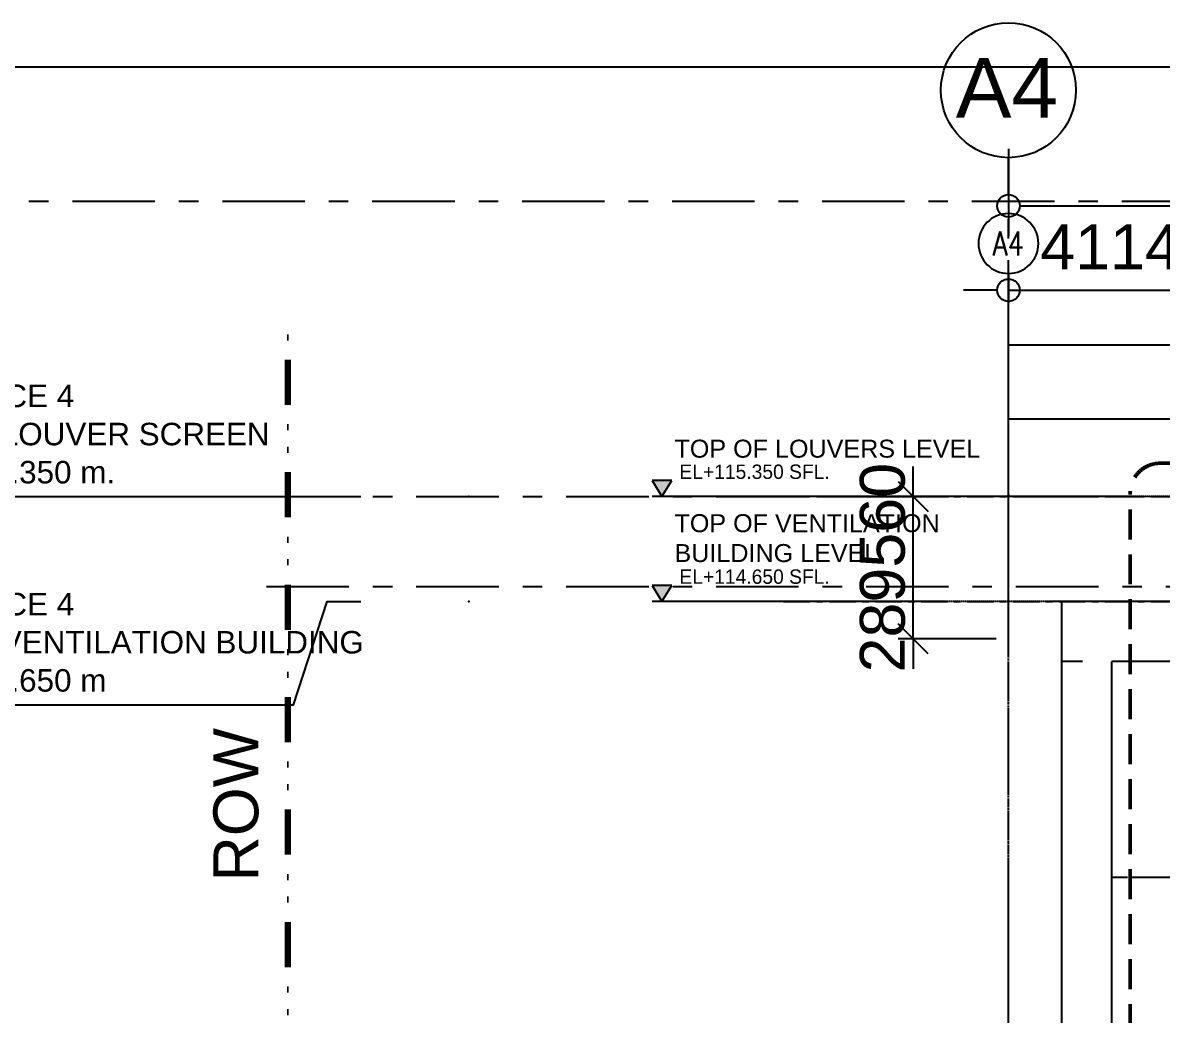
# Model space of a CAD drawing. Header units: millimetres. Extents: x 663313 to 1226001, y 1431724 to 1620898.
# Drawn here: x 946318 to 953918, y 1519494 to 1526115 of the extents above; entities that cross this region are included whole.
import ezdxf
from ezdxf.enums import TextEntityAlignment as Align

# ---------------------------------------------------------------- set-up
doc = ezdxf.new("R2010")
doc.units = ezdxf.units.MM
for name, pattern in [('CENTER', [50.8, 31.75, -6.35, 6.35, -6.35]), ('DPA_Boundary Line 100', [750, 0, -150, 300, -150, 0, -150]), ('DPA_Grid _ Level 100', [1000, 550, -160, 130, -160]), ('DPA_Hidden 100', [600, 400, -200]), ('DPA_Hidden 50', [300, 200, -100]), ('Grid Line', [22.225, 12.7, -3.175, 3.175, -3.175]), ('HIDDEN', [0.375, 0.25, -0.125]), ('TA_GL_000.70000', [1.925, 0.7, -0.175, 0.175, -0.175, 0.7])]:
    doc.linetypes.add(name, pattern=pattern)
doc.layers.get('Defpoints').update_dxf_attribs({"color": 140})
doc.layers.add('000 - 0_HIDE_OBJ_FRAMING_DEF_SUB', color=1, linetype='Continuous', plot=False)
for name, color, linetype in [('000 - 0_SYM_DWG_GRIDLINE_MAIN_COLOR_251', 251, 'Continuous'), ('000 - 0_SYM_DWG_LEVEL_MAIN_COLOR_2', 2, 'Continuous'), ('000 - 0_SYM_DWG_LEVEL_TEXT', 3, 'Continuous'), ('000 - 0_SYM_DWG_SLOPE-SYM_TEXT_COLOR_3', 3, 'Continuous'), ('000 - GRID', 251, 'CENTER'), ('_PP-Dim', 1, 'Continuous')]:
    doc.layers.add(name, color=color, linetype=linetype)
doc.styles.add('ANGSANA', font='angsana.shx', dxfattribs={"width": 0.9})
doc.styles.add('Arial', font='arial.ttf')
doc.styles.add('Arial_1', font='arial.ttf', dxfattribs={"height": 125})
doc.styles.add('Arial_2', font='arial.ttf', dxfattribs={"height": 300})
doc.styles.add('CKST2', font='romans.shx', dxfattribs={"width": 0.8, "height": 4})
doc.styles.add('TA', font='', dxfattribs={"height": 4.5})
doc.styles.get('TA').set_extended_font_data('Cordia New')
doc.dimstyles.new('Dim - 40 - Cen', dxfattribs={"dimscale": 0.04, "dimtxt": 3, "dimasz": 1, "dimexe": 0, "dimexo": 2.5, "dimgap": 1.5, "dimtad": 1, "dimdec": 0, "dimlfac": 1000, "dimzin": 1, "dimdsep": 46, "dimtxsty": 'Arial', "dimblk": 'CEN1', "dimcen": 0.09, "dimclrd": 1, "dimclre": 49, "dimclrt": 3, "dimadec": 0, "dimazin": 0, "dimtfac": 1, "dimtdec": 0, "dimtix": 1, "dimtofl": 0, "dimtmove": 2, "dimatfit": 3, "dimfxl": 1, "dimtfill": 1, "dimtfillclr": 256, "dimtolj": 1, "dimtzin": 0, "dimarcsym": 0})
doc.dimstyles.new('Dim - 40 - End', dxfattribs={"dimscale": 0.04, "dimtxt": 3, "dimasz": 1, "dimexe": 0, "dimexo": 2.5, "dimgap": 1.5, "dimtad": 1, "dimdec": 0, "dimlfac": 1000, "dimzin": 1, "dimdsep": 46, "dimtxsty": 'Arial', "dimblk": 'END', "dimcen": 0.09, "dimclrd": 1, "dimclre": 49, "dimclrt": 3, "dimadec": 0, "dimazin": 0, "dimtfac": 1, "dimtdec": 0, "dimtix": 1, "dimtofl": 0, "dimtmove": 2, "dimatfit": 3, "dimfxl": 1, "dimtfill": 1, "dimtfillclr": 256, "dimtolj": 1, "dimtzin": 0, "dimarcsym": 0})
doc.dimstyles.new('DPA-DIM-3_0_C-C', dxfattribs={"dimscale": 304.8, "dimtxt": 1.004192, "dimasz": 0.492126, "dimexe": 0.656168, "dimexo": 0.0625, "dimgap": 0.164042, "dimtad": 1, "dimdec": 0, "dimlfac": 304.8, "dimzin": 0, "dimdsep": 46, "dimtxsty": 'Arial_2', "dimblk1": 'DOTBLANK', "dimblk2": 'DOTBLANK', "dimsah": 1, "dimcen": 0.09, "dimdle": 0.656168, "dimadec": 8, "dimazin": 0, "dimtfac": 1, "dimtdec": 4, "dimtix": 1, "dimtmove": 0, "dimatfit": 3, "dimfxl": 0.004306, "dimfxlon": 1, "dimtvp": 1, "dimtolj": 1, "dimtzin": 0, "dimarcsym": 2})
doc.dimstyles.new('DPA-DIM-3_0_C-T', dxfattribs={"dimscale": 304.8, "dimtxt": 1.004192, "dimasz": 0.492126, "dimexe": 0.656168, "dimexo": 0.0625, "dimgap": 0.164042, "dimtad": 0, "dimjust": 2, "dimdec": 0, "dimlfac": 304.8, "dimzin": 0, "dimdsep": 46, "dimtxsty": 'Arial_2', "dimblk1": 'DOTBLANK', "dimblk2": 'OBLIQUE', "dimsah": 1, "dimcen": 0.09, "dimdle": 0.656168, "dimadec": 8, "dimazin": 0, "dimtfac": 1, "dimtdec": 4, "dimtix": 1, "dimtmove": 2, "dimatfit": 3, "dimfxl": 0.004306, "dimfxlon": 1, "dimtvp": 1, "dimtolj": 1, "dimtzin": 0, "dimarcsym": 2})
doc.dimstyles.new('DPA-DIM-3_0_T-T', dxfattribs={"dimscale": 304.8, "dimtxt": 1.004192, "dimasz": 0.656168, "dimexe": 0.328084, "dimexo": 0.0625, "dimgap": 0.164042, "dimtad": 1, "dimdec": 0, "dimlfac": 304.8, "dimzin": 0, "dimdsep": 46, "dimtxsty": 'Arial_2', "dimblk1": 'OBLIQUE', "dimblk2": 'OBLIQUE', "dimsah": 1, "dimcen": 0.09, "dimdle": 0.656168, "dimadec": 8, "dimazin": 0, "dimtfac": 1, "dimtdec": 4, "dimtix": 1, "dimtmove": 0, "dimatfit": 3, "dimfxl": 0.004306, "dimfxlon": 1, "dimtvp": 1, "dimtolj": 1, "dimtzin": 0, "dimarcsym": 2})

# ---------------------------------------------------------------- blocks, each defined once
blk = doc.blocks.new('A$Cbc3bdfda')
at = {"layer": 'Defpoints'}
blk.add_lwpolyline([(0, -400), (775, -400), (775, 0), (0, 0)], close=True, dxfattribs=at)
blk = doc.blocks.new('*U4822')
at = {"layer": '000 - 0_SYM_DWG_GRIDLINE_MAIN_COLOR_251', "color": 0, "linetype": 'ByBlock', "ltscale": 5}
blk.add_line((20, 0), (-303.2, 0), dxfattribs=at)
at = {"layer": '000 - 0_SYM_DWG_GRIDLINE_MAIN_COLOR_251', "color": 3}
blk.add_point((-283.2, 0), dxfattribs=at)
at = {"style": 'TA', "flags": 1}
blk.add_attdef('LOCATION', (6, -6), '', height=4.5, rotation=270, dxfattribs=at)
at = {"layer": '000 - 0_SYM_DWG_SLOPE-SYM_TEXT_COLOR_3', "style": 'Arial'}
blk.add_attdef('GRID-HEAD', text='', height=4, rotation=90, dxfattribs=at).set_placement((40, 0), align=Align.MIDDLE_CENTER)
blk = doc.blocks.new('*U4825')
at = {"layer": '000 - 0_SYM_DWG_GRIDLINE_MAIN_COLOR_251', "color": 0, "linetype": 'ByBlock', "ltscale": 5}
blk.add_line((30, 0), (-326, 0), dxfattribs=at)
at = {"layer": '000 - 0_SYM_DWG_GRIDLINE_MAIN_COLOR_251', "color": 0}
blk.add_point((0, 0), dxfattribs=at)
at = {"style": 'TA', "flags": 1}
blk.add_attdef('LOCATION', (6, -6), '', height=4.5, rotation=270, dxfattribs=at)
blk = doc.blocks.new('*U4816')
at = {"layer": '000 - 0_SYM_DWG_LEVEL_MAIN_COLOR_2'}
blk.add_hatch(color=256, dxfattribs=at).paths.add_polyline_path([(-80.41, -8.61), (-83.4, -13.78), (-86.39, -8.61)])
blk.add_point((0, 0))
at = {"layer": '000 - 0_SYM_DWG_GRIDLINE_MAIN_COLOR_251'}
blk.add_lwpolyline([(-83.4, -13.78), (-23.4, -13.78), (-18.9, 0), (-14.4, 0)], dxfattribs=at)
at = {"layer": '000 - 0_SYM_DWG_LEVEL_MAIN_COLOR_2', "lineweight": 25}
for p, q in [((-80.41, -8.61), (-86.39, -8.61)), ((-86.39, -8.61), (-83.4, -13.78)), ((-83.4, -13.78), (-80.41, -8.61))]:
    blk.add_line(p, q, dxfattribs=at)
at = {"layer": '000 - 0_SYM_DWG_LEVEL_TEXT', "style": 'Arial_1'}
for tag, p in [('LV_NAME_1', (-79.18, -1.86)), ('LV_NAME_2', (-79.19, -6.95)), ('LV_NAME_3', (-79.2, -12.04))]:
    blk.add_attdef(tag, p, '', height=3, dxfattribs=at)
blk = doc.blocks.new('*U4815')
at = {"layer": '000 - 0_SYM_DWG_LEVEL_MAIN_COLOR_2'}
blk.add_hatch(color=256, dxfattribs=at).paths.add_polyline_path([(-80.41, 5.18), (-83.4, 0), (-86.39, 5.18)])
blk.add_point((0, 0))
at = {"layer": '000 - 0_SYM_DWG_GRIDLINE_MAIN_COLOR_251'}
blk.add_lwpolyline([(-83.4, 0), (-23.4, 0), (-18.9, 0), (-14.4, 0)], dxfattribs=at)
at = {"layer": '000 - 0_SYM_DWG_LEVEL_MAIN_COLOR_2', "lineweight": 25}
for p, q in [((-80.41, 5.18), (-86.39, 5.18)), ((-86.39, 5.18), (-83.4, 0)), ((-83.4, 0), (-80.41, 5.18))]:
    blk.add_line(p, q, dxfattribs=at)
at = {"layer": '000 - 0_SYM_DWG_LEVEL_TEXT', "style": 'Arial_1'}
for tag, p in [('LV_NAME_1', (-79.18, 11.92)), ('LV_NAME_2', (-79.19, 6.83)), ('LV_NAME_3', (-79.2, 1.74))]:
    blk.add_attdef(tag, p, '', height=3, dxfattribs=at)
blk = doc.blocks.new('W-1-PP18-ST_ENT4_REV00_20260602-145720_ELEVATION_3_DIMS')
at = {"color": 6, "xscale": 50, "yscale": 50, "zscale": 50}
for name, p, values in [('*U4815', (-18400, 115350), {'LV_NAME_1': 'ENTRANCE 4', 'LV_NAME_2': 'TOP OF LOUVER SCREEN', 'LV_NAME_3': 'FFL +115.350 m.'}), ('*U4816', (-18400, 114650), {'LV_NAME_1': 'ENTRANCE 4', 'LV_NAME_2': 'TOP OF VENTILATION BUILDING', 'LV_NAME_3': 'FFL +114.650 m'})]:
    blk.add_blockref(name, p, dxfattribs=at).add_auto_attribs(values)
at = {"layer": '000 - GRID', "linetype": 'TA_GL_000.70000', "xscale": 50, "yscale": 50, "zscale": 50}
for name, p, rotation in [('*U4822', (-14800, 101200), 270), ('*U4825', (-14800, 115350), 180), ('*U4825', (-14800, 114650), 180)]:
    blk.add_blockref(name, p, dxfattribs=dict(at, rotation=rotation))
blk = doc.blocks.new('DPA_AN_Callout - DPA_AN_Callout-24593721-ENT 4 ELE-3 sheet')
at = {"layer": '000 - 0_HIDE_OBJ_FRAMING_DEF_SUB', "linetype": 'DPA_Hidden 50', "lineweight": 50}
for p, q in [((-1810966.6, 115571.7), (-1801515.9, 115571.7)), ((-1811166.6, 106063.9), (-1811166.6, 115371.7))]:
    blk.add_line(p, q, dxfattribs=at)
blk.add_arc((-1810966.6, 115371.7), 200, 90, 180, dxfattribs=at)
blk = doc.blocks.new('Grid - 100 Scale-586761-ENT 4 ELE-3 sheet')
at = {"layer": '000 - 0_HIDE_OBJ_FRAMING_DEF_SUB'}
blk.add_circle((-1797178.8, 118060.4), 450, dxfattribs=at)
blk = doc.blocks.new('_DotBlank')
at = {"color": 0, "linetype": 'ByBlock', "lineweight": -2}
blk.add_line((-0.5, 0), (-1, 0), dxfattribs=at)
blk.add_circle((0, 0), 0.5, dxfattribs=at)
blk = doc.blocks.new('*D4501')
at = {"layer": '000 - 0_HIDE_OBJ_FRAMING_DEF_SUB', "color": 0, "lineweight": -2, "transparency": 16777216}
for p, q in [((-14800, 117670.3), (-14800, 117089.3)), ((0, 117670.3), (0, 117089.3)), ((-14650, 117289.3), (-150, 117289.3))]:
    blk.add_line(p, q, dxfattribs=at)
at = {"layer": 'Defpoints', "color": 0, "transparency": 16777216}
for p in [(-14800, 117689.3), (0, 117689.3), (0, 117289.3)]:
    blk.add_point(p, dxfattribs=at)
at = {"layer": '000 - 0_HIDE_OBJ_FRAMING_DEF_SUB', "color": 0, "lineweight": -2, "transparency": 16777216, "xscale": 150, "yscale": 150, "zscale": 150, "rotation": 180}
blk.add_blockref('_DotBlank', (-14800, 117289.3), dxfattribs=at)
at = {"layer": '000 - 0_HIDE_OBJ_FRAMING_DEF_SUB', "color": 0, "lineweight": -2, "transparency": 16777216, "xscale": 150, "yscale": 150, "zscale": 150}
blk.add_blockref('_DotBlank', (0, 117289.3), dxfattribs=at)
at = {"layer": '000 - 0_HIDE_OBJ_FRAMING_DEF_SUB', "color": 0, "transparency": 16777216, "insert": (-7400, 117492.5), "char_height": 300, "width": 1384.414, "attachment_point": 5, "style": 'Arial_2'}
blk.add_mtext('\\A1;4511040', dxfattribs=at)
blk = doc.blocks.new('_Oblique')
at = {"color": 0, "linetype": 'ByBlock', "lineweight": -2}
blk.add_line((-0.5, -0.5), (0.5, 0.5), dxfattribs=at)
blk = doc.blocks.new('*D4510')
at = {"layer": '000 - 0_HIDE_OBJ_FRAMING_DEF_SUB', "color": 0, "lineweight": -2, "transparency": 16777216}
for p, q in [((-15435.9, 115350), (-15435.9, 115550)), ((-15816.9, 115350), (-15335.9, 115350)), ((-15435.9, 114400), (-15435.9, 115350)), ((-14881.8, 114400), (-15535.9, 114400)), ((-15435.9, 114400), (-15435.9, 114200))]:
    blk.add_line(p, q, dxfattribs=at)
at = {"layer": 'Defpoints', "color": 0, "transparency": 16777216}
for p in [(-15835.9, 115350), (-15435.9, 115350), (-14862.8, 114400)]:
    blk.add_point(p, dxfattribs=at)
at = {"layer": '000 - 0_HIDE_OBJ_FRAMING_DEF_SUB', "color": 0, "lineweight": -2, "transparency": 16777216, "xscale": 200, "yscale": 200, "zscale": 200}
for p, rotation in [((-15435.9, 115350), 270), ((-15435.9, 114400), 90)]:
    blk.add_blockref('_Oblique', p, dxfattribs=dict(at, rotation=rotation))
at = {"layer": '000 - 0_HIDE_OBJ_FRAMING_DEF_SUB', "color": 0, "transparency": 16777216, "insert": (-15639.1, 114875), "char_height": 300, "width": 830.648, "attachment_point": 5, "rotation": 90, "style": 'Arial_2'}
blk.add_mtext('\\A1;289560', dxfattribs=at)
blk = doc.blocks.new('*D4515')
at = {"layer": 'Defpoints', "color": 0, "transparency": 16777216}
for p in [(-14800, 116867.3), (-14800, 116867.3), (-14800, 116725.9)]:
    blk.add_point(p, dxfattribs=at)
blk = doc.blocks.new('_None')
blk = doc.blocks.new('*D4516')
at = {"layer": '000 - 0_HIDE_OBJ_FRAMING_DEF_SUB', "color": 0, "lineweight": -2, "transparency": 16777216}
for p, q in [((-14800, 116344.1), (-14800, 116925.9)), ((-13450, 116345), (-13450, 116925.9)), ((-14950, 116725.9), (-15100, 116725.9)), ((-14800, 116725.9), (-13450, 116725.9)), ((-13450, 116725.9), (-13300, 116725.9))]:
    blk.add_line(p, q, dxfattribs=at)
at = {"layer": 'Defpoints', "color": 0, "transparency": 16777216}
for p in [(-13450, 116725.9), (-14800, 116325), (-13450, 116325.9)]:
    blk.add_point(p, dxfattribs=at)
at = {"layer": '000 - 0_HIDE_OBJ_FRAMING_DEF_SUB', "color": 0, "lineweight": -2, "transparency": 16777216, "xscale": 150, "yscale": 150, "zscale": 150}
blk.add_blockref('_DotBlank', (-14800, 116725.9), dxfattribs=at)
at = {"layer": '000 - 0_HIDE_OBJ_FRAMING_DEF_SUB', "color": 0, "lineweight": -2, "transparency": 16777216, "xscale": 150, "yscale": 150, "zscale": 150, "rotation": 180}
blk.add_blockref('_Oblique', (-13450, 116725.9), dxfattribs=at)
at = {"layer": '000 - 0_HIDE_OBJ_FRAMING_DEF_SUB', "color": 0, "transparency": 16777216, "insert": (-14588.3, 117165.4), "char_height": 300, "width": 1107.531, "attachment_point": 1, "line_spacing_factor": 0.941778, "style": 'Arial_2'}
blk.add_mtext('\\A1;411480', dxfattribs=at)
blk = doc.blocks.new('END')
at = {"color": 1}
for p, q in [((2, 0), (-2, 0)), ((0, 2), (0, -2))]:
    blk.add_line(p, q, dxfattribs=at)
at = {"color": 3}
blk.add_line((-1, -1), (1, 1), dxfattribs=at)
blk = doc.blocks.new('*D5008')
at = {"layer": '000 - 0_HIDE_OBJ_FRAMING_DEF_SUB', "color": 49, "lineweight": -2, "transparency": 16777216}
for p, q in [((-14005.6, 112807.5), (-14109.5, 112807.5)), ((-14005.6, 111540), (-14109.5, 111540))]:
    blk.add_line(p, q, dxfattribs=at)
at = {"layer": '000 - 0_HIDE_OBJ_FRAMING_DEF_SUB', "color": 1, "lineweight": -2, "transparency": 16777216}
blk.add_line((-14109.5, 111540), (-14109.5, 112807.5), dxfattribs=at)
at = {"layer": 'Defpoints', "color": 0, "transparency": 16777216}
for p in [(-14109.5, 112807.5), (-14005.5, 112807.5), (-14005.5, 111540)]:
    blk.add_point(p, dxfattribs=at)
at = {"layer": '000 - 0_HIDE_OBJ_FRAMING_DEF_SUB', "color": 1, "lineweight": -2, "transparency": 16777216, "xscale": 0.04, "yscale": 0.04, "zscale": 0.04}
for p, rotation in [((-14109.5, 112807.5), 90), ((-14109.5, 111540), 270)]:
    blk.add_blockref('END', p, dxfattribs=dict(at, rotation=rotation))
at = {"layer": '000 - 0_HIDE_OBJ_FRAMING_DEF_SUB', "color": 3, "transparency": 16777216, "insert": (-14109.6, 112173.7), "char_height": 0.12, "attachment_point": 5, "rotation": 90, "style": 'Arial', "bg_fill": 3, "box_fill_scale": 1.1, "bg_fill_color": 256, "bg_fill_true_color": 13158600, "bg_fill_transparency": 0}
blk.add_mtext('\\A1;1267500', dxfattribs=at)
blk = doc.blocks.new('*D5009')
at = {"layer": '000 - 0_HIDE_OBJ_FRAMING_DEF_SUB', "color": 49, "lineweight": -2, "transparency": 16777216}
for p, q in [((-14011.3, 114250), (-14109.5, 114250)), ((-14011.3, 112807.5), (-14109.5, 112807.5))]:
    blk.add_line(p, q, dxfattribs=at)
at = {"layer": '000 - 0_HIDE_OBJ_FRAMING_DEF_SUB', "color": 1, "lineweight": -2, "transparency": 16777216}
blk.add_line((-14109.5, 112807.5), (-14109.5, 114250), dxfattribs=at)
at = {"layer": 'Defpoints', "color": 0, "transparency": 16777216}
for p in [(-14109.5, 114250), (-14011.2, 114250), (-14011.2, 112807.5)]:
    blk.add_point(p, dxfattribs=at)
at = {"layer": '000 - 0_HIDE_OBJ_FRAMING_DEF_SUB', "color": 1, "lineweight": -2, "transparency": 16777216, "xscale": 0.04, "yscale": 0.04, "zscale": 0.04}
for p, rotation in [((-14109.5, 114250), 90), ((-14109.5, 112807.5), 270)]:
    blk.add_blockref('END', p, dxfattribs=dict(at, rotation=rotation))
at = {"layer": '000 - 0_HIDE_OBJ_FRAMING_DEF_SUB', "color": 3, "transparency": 16777216, "insert": (-14109.6, 113528.7), "char_height": 0.12, "attachment_point": 5, "rotation": 90, "style": 'Arial', "bg_fill": 3, "box_fill_scale": 1.1, "bg_fill_color": 256, "bg_fill_true_color": 13158600, "bg_fill_transparency": 0}
blk.add_mtext('\\A1;1442500', dxfattribs=at)
blk = doc.blocks.new('*D5010')
at = {"layer": '000 - 0_HIDE_OBJ_FRAMING_DEF_SUB', "color": 49, "lineweight": -2, "transparency": 16777216}
for p, q in [((-14354.7, 114650), (-14443.6, 114650)), ((-14354.7, 114250), (-14443.6, 114250))]:
    blk.add_line(p, q, dxfattribs=at)
at = {"layer": '000 - 0_HIDE_OBJ_FRAMING_DEF_SUB', "color": 1, "lineweight": -2, "transparency": 16777216}
blk.add_line((-14443.6, 114250), (-14443.6, 114650), dxfattribs=at)
at = {"layer": 'Defpoints', "color": 0, "transparency": 16777216}
for p in [(-14443.6, 114650), (-14354.6, 114650), (-14354.6, 114250)]:
    blk.add_point(p, dxfattribs=at)
at = {"layer": '000 - 0_HIDE_OBJ_FRAMING_DEF_SUB', "color": 1, "lineweight": -2, "transparency": 16777216, "xscale": 0.04, "yscale": 0.04, "zscale": 0.04}
for p, rotation in [((-14443.6, 114650), 90), ((-14443.6, 114250), 270)]:
    blk.add_blockref('END', p, dxfattribs=dict(at, rotation=rotation))
at = {"layer": '000 - 0_HIDE_OBJ_FRAMING_DEF_SUB', "color": 3, "transparency": 16777216, "insert": (-14443.7, 114450), "char_height": 0.12, "attachment_point": 5, "rotation": 90, "style": 'Arial', "bg_fill": 3, "box_fill_scale": 1.1, "bg_fill_color": 256, "bg_fill_true_color": 13158600, "bg_fill_transparency": 0}
blk.add_mtext('\\A1;400000', dxfattribs=at)
blk = doc.blocks.new('*D5013')
at = {"layer": '000 - 0_HIDE_OBJ_FRAMING_DEF_SUB', "color": 49, "lineweight": -2, "transparency": 16777216}
for p, q in [((-14305.9, 114250), (-14443.6, 114250)), ((-14305.9, 111540), (-14443.6, 111540))]:
    blk.add_line(p, q, dxfattribs=at)
at = {"layer": '000 - 0_HIDE_OBJ_FRAMING_DEF_SUB', "color": 1, "lineweight": -2, "transparency": 16777216}
blk.add_line((-14443.6, 111540), (-14443.6, 114250), dxfattribs=at)
at = {"layer": 'Defpoints', "color": 0, "transparency": 16777216}
for p in [(-14443.6, 114250), (-14305.8, 114250), (-14305.8, 111540)]:
    blk.add_point(p, dxfattribs=at)
at = {"layer": '000 - 0_HIDE_OBJ_FRAMING_DEF_SUB', "color": 1, "lineweight": -2, "transparency": 16777216, "xscale": 0.04, "yscale": 0.04, "zscale": 0.04}
for p, rotation in [((-14443.6, 114250), 90), ((-14443.6, 111540), 270)]:
    blk.add_blockref('END', p, dxfattribs=dict(at, rotation=rotation))
at = {"layer": '000 - 0_HIDE_OBJ_FRAMING_DEF_SUB', "color": 3, "transparency": 16777216, "insert": (-14443.7, 112895), "char_height": 0.12, "attachment_point": 5, "rotation": 90, "style": 'Arial', "bg_fill": 3, "box_fill_scale": 1.1, "bg_fill_color": 256, "bg_fill_true_color": 13158600, "bg_fill_transparency": 0}
blk.add_mtext('\\A1;2710000', dxfattribs=at)
blk = doc.blocks.new('CEN1')
at = {"color": 1}
for p, q in [((1.5, 0), (-1.5, 0)), ((0, 1.5), (0, -1.5))]:
    blk.add_line(p, q, dxfattribs=at)
at = {"color": 3}
blk.add_circle((0, 0), 0.75, dxfattribs=at)
blk = doc.blocks.new('*D5024')
at = {"layer": '000 - 0_HIDE_OBJ_FRAMING_DEF_SUB', "color": 49, "lineweight": -2, "transparency": 16777216}
for p, q in [((-14800, 116239.3), (-14800, 116362.1)), ((0, 116239.3), (0, 116362.1))]:
    blk.add_line(p, q, dxfattribs=at)
at = {"layer": '000 - 0_HIDE_OBJ_FRAMING_DEF_SUB', "color": 1, "lineweight": -2, "transparency": 16777216}
blk.add_line((-14800, 116362.1), (0, 116362.1), dxfattribs=at)
at = {"layer": 'Defpoints', "color": 0, "transparency": 16777216}
for p in [(0, 116362.1), (-14800, 116239.2), (0, 116239.2)]:
    blk.add_point(p, dxfattribs=at)
at = {"layer": '000 - 0_HIDE_OBJ_FRAMING_DEF_SUB', "color": 1, "lineweight": -2, "transparency": 16777216, "xscale": 0.04, "yscale": 0.04, "zscale": 0.04, "rotation": 180}
blk.add_blockref('CEN1', (-14800, 116362.1), dxfattribs=at)
at = {"layer": '000 - 0_HIDE_OBJ_FRAMING_DEF_SUB', "color": 1, "lineweight": -2, "transparency": 16777216, "xscale": 0.04, "yscale": 0.04, "zscale": 0.04}
blk.add_blockref('CEN1', (0, 116362.1), dxfattribs=at)
at = {"layer": '000 - 0_HIDE_OBJ_FRAMING_DEF_SUB', "color": 3, "transparency": 16777216, "insert": (-7400, 116362.2), "char_height": 0.12, "attachment_point": 5, "style": 'Arial', "bg_fill": 3, "box_fill_scale": 1.1, "bg_fill_color": 256, "bg_fill_true_color": 13158600, "bg_fill_transparency": 0}
blk.add_mtext('\\A1;14800000', dxfattribs=at)
blk = doc.blocks.new('*D5025')
at = {"layer": '000 - 0_HIDE_OBJ_FRAMING_DEF_SUB', "color": 49, "lineweight": -2, "transparency": 16777216}
for p, q in [((-14800, 115764.3), (-14800, 115867.3)), ((-13200, 115764.3), (-13200, 115867.3))]:
    blk.add_line(p, q, dxfattribs=at)
at = {"layer": '000 - 0_HIDE_OBJ_FRAMING_DEF_SUB', "color": 1, "lineweight": -2, "transparency": 16777216}
blk.add_line((-14800, 115867.3), (-13200, 115867.3), dxfattribs=at)
at = {"layer": 'Defpoints', "color": 0, "transparency": 16777216}
for p in [(-13200, 115867.3), (-14800, 115764.2), (-13200, 115764.2)]:
    blk.add_point(p, dxfattribs=at)
at = {"layer": '000 - 0_HIDE_OBJ_FRAMING_DEF_SUB', "color": 1, "lineweight": -2, "transparency": 16777216, "xscale": 0.04, "yscale": 0.04, "zscale": 0.04, "rotation": 180}
blk.add_blockref('CEN1', (-14800, 115867.3), dxfattribs=at)
at = {"layer": '000 - 0_HIDE_OBJ_FRAMING_DEF_SUB', "color": 1, "lineweight": -2, "transparency": 16777216, "xscale": 0.04, "yscale": 0.04, "zscale": 0.04}
blk.add_blockref('CEN1', (-13200, 115867.3), dxfattribs=at)
at = {"layer": '000 - 0_HIDE_OBJ_FRAMING_DEF_SUB', "color": 3, "transparency": 16777216, "insert": (-14000, 115867.5), "char_height": 0.12, "attachment_point": 5, "style": 'Arial', "bg_fill": 3, "box_fill_scale": 1.1, "bg_fill_color": 256, "bg_fill_true_color": 13158600, "bg_fill_transparency": 0}
blk.add_mtext('\\A1;1600000', dxfattribs=at)
blk = doc.blocks.new('grid2')
at = {"layer": '000 - 0_HIDE_OBJ_FRAMING_DEF_SUB'}
blk.add_line((0, -4.87), (0, 0), dxfattribs=at)
blk.add_circle((0, -9.87), 5, dxfattribs=at)
at = {"layer": '000 - 0_HIDE_OBJ_FRAMING_DEF_SUB', "style": 'CKST2', "width": 0.8}
blk.add_attdef('00', text='', height=4, dxfattribs=at).set_placement((0, -9.87), align=Align.MIDDLE_CENTER)
blk = doc.blocks.new('LEV-SEC')
at = {"layer": '000 - 0_HIDE_OBJ_FRAMING_DEF_SUB'}
blk.add_hatch(color=256, dxfattribs=at).paths.add_polyline_path([(-1.62, 2.67), (0, 0), (1.62, 2.67)])
for p, q in [((-1.62, 2.67), (0, 0)), ((1.62, 2.67), (-1.62, 2.67)), ((0, 0), (1.62, 2.67)), ((1.62, 0), (-1.62, 0))]:
    blk.add_line(p, q, dxfattribs=at)
at = {"layer": '000 - 0_HIDE_OBJ_FRAMING_DEF_SUB', "style": 'ANGSANA'}
blk.add_attdef('ELEVATION', text='', height=2.4, dxfattribs=at).set_placement((2.91, 2.21), align=Align.BOTTOM_LEFT)
blk = doc.blocks.new('W-1-PP18-ST_ENT4_REV00_20260602-153342_ELEVATION_3_EX')
at = {"layer": '000 - 0_HIDE_OBJ_FRAMING_DEF_SUB', "linetype": 'DPA_Grid _ Level 100'}
for p, q in [((-14800, 98360.1562), (-14800, 117610.3542)), ((-27043.3908, 117320), (19417.2019, 117320)), ((-19749.6143, 115350), (6578.8869, 115350)), ((-19749.6143, 114750), (7102.1056, 114750))]:
    blk.add_line(p, q, dxfattribs=at)
at = {"layer": '000 - 0_HIDE_OBJ_FRAMING_DEF_SUB', "linetype": 'DPA_Boundary Line 100', "lineweight": 100}
blk.add_line((-19607.1092, 116411.7567), (-19607.1092, 101200), dxfattribs=at)
at = {"layer": '000 - 0_HIDE_OBJ_FRAMING_DEF_SUB', "linetype": 'DPA_Hidden 100', "lineweight": 9}
blk.add_line((-17007.1092, 115350), (15092.8908, 115350), dxfattribs=at)
at = {"layer": '000 - 0_HIDE_OBJ_FRAMING_DEF_SUB'}
for name, p in [('Grid - 100 Scale-586761-ENT 4 ELE-3 sheet', (1782378.8102, 0)), ('DPA_AN_Callout - DPA_AN_Callout-24593721-ENT 4 ELE-3 sheet', (1797178.8102, 0))]:
    blk.add_blockref(name, p, dxfattribs=at)
at = {"layer": '000 - 0_HIDE_OBJ_FRAMING_DEF_SUB', "lineweight": 9, "insert": (-15151.7904, 118276.2502), "char_height": 400, "width": 833.755, "attachment_point": 1, "style": 'Arial_1'}
blk.add_mtext('A4', dxfattribs=at)
at = {"layer": '000 - 0_HIDE_OBJ_FRAMING_DEF_SUB', "insert": (-20103.4809, 112780.957), "char_height": 300, "width": 1282.7, "attachment_point": 1, "rotation": 90, "style": 'Arial_2'}
blk.add_mtext('ROW', dxfattribs=at)
at = {"layer": '000 - 0_HIDE_OBJ_FRAMING_DEF_SUB'}
dim = blk.add_linear_dim(base=(0, 117289.331), p1=(-14800, 117689.331), p2=(0, 117689.331), dimstyle='DPA-DIM-3_0_C-C', override={"dimpost": '<>', "dimfxl": 14800}, dxfattribs=at)
dim.commit()
dim.dimension.update_dxf_attribs({"geometry": '*D4501', "text_midpoint": (-7400, 117492.5029)})
dim = blk.add_linear_dim(base=(-13450, 116725.9108), p1=(-14800, 116325.042), p2=(-13450, 116325.9108), dimstyle='DPA-DIM-3_0_C-T', override={"dimpost": '<>', "dimfxl": 1350.00028}, dxfattribs=at)
dim.commit()
dim.dimension.update_dxf_attribs({"geometry": '*D4516', "text_midpoint": (-14034.4933, 116965.3797), "dimtype": 128})
dim = blk.add_linear_dim(base=(-14800, 116725.9108), p1=(-14800, 116867.3322), p2=(-14800, 116867.3322), text=' ', dimstyle='DPA-DIM-3_0_C-T', override={"dimpost": '<>', "dimblk": 'None', "dimse1": 1, "dimse2": 1, "dimsd1": 1, "dimsd2": 1, "dimfxl": 0}, dxfattribs=at)
dim.commit()
dim.dimension.update_dxf_attribs({"geometry": '*D4515', "text_midpoint": (-14800, 116725.9108)})
dim = blk.add_linear_dim(base=(-15435.9453, 115350), p1=(-14862.7657, 114400), p2=(-15835.9453, 115350), angle=90, dimstyle='DPA-DIM-3_0_T-T', override={"dimpost": '<>', "dimfxl": 1359.992128}, dxfattribs=at)
dim.commit()
dim.dimension.update_dxf_attribs({"geometry": '*D4510', "text_midpoint": (-15639.1172, 114875)})
blk = doc.blocks.new('W-1-PP18-ST_ENT4_REV00_20260602-153434_ELEVATION_3_ST')
at = {"layer": '000 - 0_HIDE_OBJ_FRAMING_DEF_SUB', "linetype": 'Grid Line'}
blk.add_line((-14800, 103564.3907), (-14800, 116682.8551), dxfattribs=at)
at = {"layer": '000 - 0_HIDE_OBJ_FRAMING_DEF_SUB', "linetype": 'Grid Line', "ltscale": 0.6}
for p, q in [((-13575.0005, 115350), (-17111.0505, 115350)), ((-13400, 114650), (-17111.0505, 114650))]:
    blk.add_line(p, q, dxfattribs=at)
at = {"layer": '000 - 0_HIDE_OBJ_FRAMING_DEF_SUB', "linetype": 'HIDDEN', "ltscale": 10}
for p, q in [((-13000, 114250), (-14059.1734, 114250)), ((-12929.9974, 112807.5), (-13989.1708, 112807.5))]:
    blk.add_line(p, q, dxfattribs=at)
at = {"layer": '000 - 0_HIDE_OBJ_FRAMING_DEF_SUB'}
ref = blk.add_blockref('grid2', (-14800, 116643.0165), dxfattribs=dict(at, xscale=-40, yscale=40, zscale=40, rotation=180))
ref.add_attrib('00', 'A4', dxfattribs={"height": 160, "style": 'CKST2', "width": 0.8}).set_placement((-14800, 117037.7929), align=Align.MIDDLE_CENTER)
at = {"layer": '000 - 0_HIDE_OBJ_FRAMING_DEF_SUB', "xscale": 40, "yscale": 40, "zscale": 40}
for p, values in [((-17111.0505, 115350), {'ELEVATION': 'EL+115.350 SFL.'}), ((-17111.0505, 114650), {'ELEVATION': 'EL+114.650 SFL.'})]:
    blk.add_blockref('LEV-SEC', p, dxfattribs=at).add_auto_attribs(values)
at = {"layer": '000 - 0_HIDE_OBJ_FRAMING_DEF_SUB', "style": 'Arial'}
for s, p in [('TOP OF LOUVERS LEVEL', (-17027.61, 115608.931)), ('TOP OF VENTILATION ', (-17027.61, 115111.8639)), ('BUILDING LEVEL', (-17027.61, 114912.4702))]:
    blk.add_text(s, height=120, dxfattribs=at).set_placement(p)
at = {"layer": '000 - 0_HIDE_OBJ_FRAMING_DEF_SUB'}
for base, p1, p2, picture, middle in [((0, 116362.1036), (-14800, 116239.1854), (0, 116239.1854), '*D5024', (-7400, 116362.2249)), ((-13200, 115867.3333), (-14800, 115764.1516), (-13200, 115764.1516), '*D5025', (-14000, 115867.4546))]:
    dim = blk.add_linear_dim(base=base, p1=p1, p2=p2, dimstyle='Dim - 40 - Cen', dxfattribs=at)
    dim.commit()
    dim.dimension.update_dxf_attribs({"geometry": picture, "text_midpoint": middle})
at = {"layer": '000 - 0_HIDE_OBJ_FRAMING_DEF_SUB', "color": 1}
for base, p1, p2, picture, middle in [((-14443.5791, 114650), (-14354.5734, 114250), (-14354.5734, 114650), '*D5010', (-14443.7004, 114450)), ((-14109.4658, 112807.5), (-14005.5034, 111540), (-14005.5034, 112807.5), '*D5008', (-14109.5871, 112173.75))]:
    dim = blk.add_linear_dim(base=base, p1=p1, p2=p2, angle=90, dimstyle='Dim - 40 - End', dxfattribs=at)
    dim.commit()
    dim.dimension.update_dxf_attribs({"geometry": picture, "text_midpoint": middle})
for base, p1, p2, picture, middle in [((-14443.5791, 114250), (-14305.847, 111540), (-14305.847, 114250), '*D5013', (-14443.7004, 112895)), ((-14109.4658, 114250), (-14011.1917, 112807.5), (-14011.1917, 114250), '*D5009', (-14109.5871, 113528.75))]:
    dim = blk.add_linear_dim(base=base, p1=p1, p2=p2, angle=90, dimstyle='Dim - 40 - End', dxfattribs=at)
    dim.commit()
    dim.dimension.update_dxf_attribs({"geometry": picture, "text_midpoint": middle})

msp = doc.modelspace()

# ---------------------------------------------------------------- block references
msp.add_blockref('W-1-PP18-ST_ENT4_REV00_20260602-153434_ELEVATION_3_ST', (967692.4165, 1407605.0011))

# ---------------------------------------------------------------- next in the draw order: block references
msp.add_blockref('W-1-PP18-ST_ENT4_REV00_20260602-145720_ELEVATION_3_DIMS', (967692.4165, 1407605.0011))
at = {"layer": '_PP-Dim', "xscale": 50, "yscale": 50, "zscale": 50}
msp.add_blockref('A$Cbc3bdfda', (937862.5634, 1525819.1136), dxfattribs=at)

# ---------------------------------------------------------------- next in the draw order: block references
msp.add_blockref('W-1-PP18-ST_ENT4_REV00_20260602-153342_ELEVATION_3_EX', (967692.4165, 1407605.0011))

doc.saveas('drawing.dxf')
